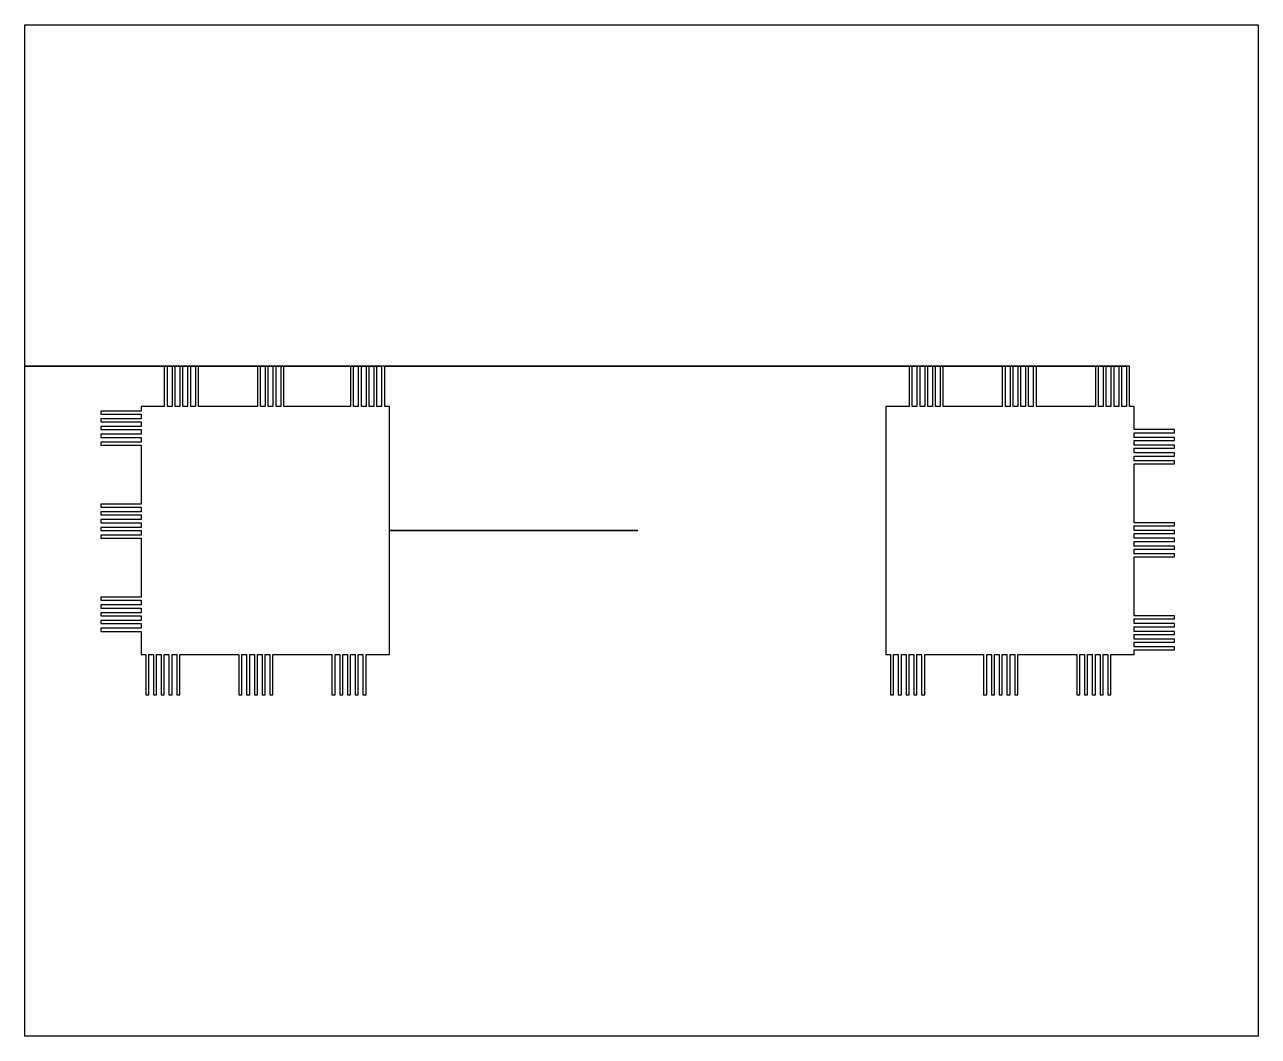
# Model space of a CAD drawing. Extents: x 38387 to 38784, y 160 to 486.
import ezdxf

# ---------------------------------------------------------------- set-up
doc = ezdxf.new("R2010")
doc.units = 0
doc.layers.add('L2D0', color=3, linetype='CONTINUOUS')

msp = doc.modelspace()

# ---------------------------------------------------------------- linework, layer by layer
at = {"layer": 'L2D0'}
msp.add_lwpolyline([(38386.868, 159.628), (38386.868, 375.604), (38501.868, 375.604), (38501.868, 362.604), (38500.368, 362.604), (38500.368, 375.604), (38499.368, 375.604), (38499.368, 362.604), (38497.868, 362.604), (38497.868, 375.604), (38496.868, 375.604), (38496.868, 362.604), (38495.368, 362.604), (38495.368, 375.604), (38494.368, 375.604), (38494.368, 362.604), (38492.868, 362.604), (38492.868, 375.604), (38491.868, 375.604), (38491.868, 362.604), (38470.368, 362.604), (38470.368, 375.604), (38469.368, 375.604), (38469.368, 362.604), (38467.868, 362.604), (38467.868, 375.604), (38466.868, 375.604), (38466.868, 362.604), (38465.368, 362.604), (38465.368, 375.604), (38464.368, 375.604), (38464.368, 362.604), (38462.868, 362.604), (38462.868, 375.604), (38461.868, 375.604), (38461.868, 362.604), (38442.868, 362.604), (38442.868, 375.604), (38441.868, 375.604), (38441.868, 362.604), (38440.368, 362.604), (38440.368, 375.604), (38439.368, 375.604), (38439.368, 362.604), (38437.868, 362.604), (38437.868, 375.604), (38436.868, 375.604), (38436.868, 362.604), (38435.368, 362.604), (38435.368, 375.604), (38434.368, 375.604), (38434.368, 362.604), (38432.868, 362.604), (38432.868, 375.604), (38431.868, 375.604), (38431.868, 362.604), (38424.368, 362.604), (38424.368, 361.104), (38411.368, 361.104), (38411.368, 360.104), (38424.368, 360.104), (38424.368, 358.604), (38411.368, 358.604), (38411.368, 357.604), (38424.368, 357.604), (38424.368, 356.104), (38411.368, 356.104), (38411.368, 355.104), (38424.368, 355.104), (38424.368, 353.604), (38411.368, 353.604), (38411.368, 352.604), (38424.368, 352.604), (38424.368, 351.104), (38411.368, 351.104), (38411.368, 350.104), (38424.368, 350.104), (38424.368, 331.104), (38411.368, 331.104), (38411.368, 330.104), (38424.368, 330.104), (38424.368, 328.604), (38411.368, 328.604), (38411.368, 327.604), (38424.368, 327.604), (38424.368, 326.104), (38411.368, 326.104), (38411.368, 325.104), (38424.368, 325.104), (38424.368, 323.604), (38411.368, 323.604), (38411.368, 322.604), (38424.368, 322.604), (38424.368, 321.104), (38411.368, 321.104), (38411.368, 320.104), (38424.368, 320.104), (38424.368, 301.104), (38411.368, 301.104), (38411.368, 300.104), (38424.368, 300.104), (38424.368, 298.604), (38411.368, 298.604), (38411.368, 297.604), (38424.368, 297.604), (38424.368, 296.104), (38411.368, 296.104), (38411.368, 295.104), (38424.368, 295.104), (38424.368, 293.604), (38411.368, 293.604), (38411.368, 292.604), (38424.368, 292.604), (38424.368, 291.104), (38411.368, 291.104), (38411.368, 290.104), (38424.368, 290.104), (38424.368, 282.604), (38425.868, 282.604), (38425.868, 269.604), (38426.868, 269.604), (38426.868, 282.604), (38428.368, 282.604), (38428.368, 269.604), (38429.368, 269.604), (38429.368, 282.604), (38430.868, 282.604), (38430.868, 269.604), (38431.868, 269.604), (38431.868, 282.604), (38433.368, 282.604), (38433.368, 269.604), (38434.368, 269.604), (38434.368, 282.604), (38435.868, 282.604), (38435.868, 269.604), (38436.868, 269.604), (38436.868, 282.604), (38455.868, 282.604), (38455.868, 269.604), (38456.868, 269.604), (38456.868, 282.604), (38458.368, 282.604), (38458.368, 269.604), (38459.368, 269.604), (38459.368, 282.604), (38460.868, 282.604), (38460.868, 269.604), (38461.868, 269.604), (38461.868, 282.604), (38463.368, 282.604), (38463.368, 269.604), (38464.368, 269.604), (38464.368, 282.604), (38465.868, 282.604), (38465.868, 269.604), (38466.868, 269.604), (38466.868, 282.604), (38485.868, 282.604), (38485.868, 269.604), (38486.868, 269.604), (38486.868, 282.604), (38488.368, 282.604), (38488.368, 269.604), (38489.368, 269.604), (38489.368, 282.604), (38490.868, 282.604), (38490.868, 269.604), (38491.868, 269.604), (38491.868, 282.604), (38493.368, 282.604), (38493.368, 269.604), (38494.368, 269.604), (38494.368, 282.604), (38495.868, 282.604), (38495.868, 269.604), (38496.868, 269.604), (38496.868, 282.604), (38504.383, 282.604), (38504.383, 322.654), (38584.368, 322.654), (38584.358, 322.653), (38584.349, 322.651), (38584.34, 322.646), (38584.332, 322.64), (38584.326, 322.632), (38584.322, 322.624), (38584.319, 322.614), (38584.318, 322.604), (38584.319, 322.595), (38584.322, 322.585), (38584.326, 322.577), (38584.332, 322.569), (38584.34, 322.563), (38584.349, 322.558), (38584.358, 322.555), (38584.368, 322.554), (38584.377, 322.555), (38584.387, 322.558), (38584.395, 322.563), (38584.403, 322.569), (38584.409, 322.577), (38584.414, 322.585), (38584.417, 322.595), (38584.418, 322.604), (38584.417, 322.614), (38584.414, 322.624), (38584.409, 322.632), (38584.403, 322.64), (38584.395, 322.646), (38584.387, 322.651), (38584.377, 322.653), (38584.368, 322.654), (38504.383, 322.654), (38504.383, 362.604), (38502.868, 362.604), (38502.868, 375.604), (38741.868, 375.604), (38741.868, 362.604), (38740.368, 362.604), (38740.368, 375.604), (38739.368, 375.604), (38739.368, 362.604), (38737.868, 362.604), (38737.868, 375.604), (38736.868, 375.604), (38736.868, 362.604), (38735.368, 362.604), (38735.368, 375.604), (38734.368, 375.604), (38734.368, 362.604), (38732.868, 362.604), (38732.868, 375.604), (38731.868, 375.604), (38731.868, 362.604), (38712.868, 362.604), (38712.868, 375.604), (38711.868, 375.604), (38711.868, 362.604), (38710.368, 362.604), (38710.368, 375.604), (38709.368, 375.604), (38709.368, 362.604), (38707.868, 362.604), (38707.868, 375.604), (38706.868, 375.604), (38706.868, 362.604), (38705.368, 362.604), (38705.368, 375.604), (38704.368, 375.604), (38704.368, 362.604), (38702.868, 362.604), (38702.868, 375.604), (38701.868, 375.604), (38701.868, 362.604), (38682.868, 362.604), (38682.868, 375.604), (38681.868, 375.604), (38681.868, 362.604), (38680.368, 362.604), (38680.368, 375.604), (38679.368, 375.604), (38679.368, 362.604), (38677.868, 362.604), (38677.868, 375.604), (38676.868, 375.604), (38676.868, 362.604), (38675.368, 362.604), (38675.368, 375.604), (38674.368, 375.604), (38674.368, 362.604), (38672.868, 362.604), (38672.868, 375.604), (38671.868, 375.604), (38671.868, 362.604), (38664.368, 362.604), (38664.368, 282.604), (38665.868, 282.604), (38665.868, 269.604), (38666.868, 269.604), (38666.868, 282.604), (38668.368, 282.604), (38668.368, 269.604), (38669.368, 269.604), (38669.368, 282.604), (38670.868, 282.604), (38670.868, 269.604), (38671.868, 269.604), (38671.868, 282.604), (38673.368, 282.604), (38673.368, 269.604), (38674.368, 269.604), (38674.368, 282.604), (38675.868, 282.604), (38675.868, 269.604), (38676.868, 269.604), (38676.868, 282.604), (38695.868, 282.604), (38695.868, 269.604), (38696.868, 269.604), (38696.868, 282.604), (38698.368, 282.604), (38698.368, 269.604), (38699.368, 269.604), (38699.368, 282.604), (38700.868, 282.604), (38700.868, 269.604), (38701.868, 269.604), (38701.868, 282.604), (38703.368, 282.604), (38703.368, 269.604), (38704.368, 269.604), (38704.368, 282.604), (38705.868, 282.604), (38705.868, 269.604), (38706.868, 269.604), (38706.868, 282.604), (38725.868, 282.604), (38725.868, 269.604), (38726.868, 269.604), (38726.868, 282.604), (38728.368, 282.604), (38728.368, 269.604), (38729.368, 269.604), (38729.368, 282.604), (38730.868, 282.604), (38730.868, 269.604), (38731.868, 269.604), (38731.868, 282.604), (38733.368, 282.604), (38733.368, 269.604), (38734.368, 269.604), (38734.368, 282.604), (38735.868, 282.604), (38735.868, 269.604), (38736.868, 269.604), (38736.868, 282.604), (38744.383, 282.604), (38744.383, 284.104), (38757.368, 284.104), (38757.368, 285.104), (38744.383, 285.104), (38744.383, 286.604), (38757.368, 286.604), (38757.368, 287.604), (38744.383, 287.604), (38744.383, 289.104), (38757.368, 289.104), (38757.368, 290.104), (38744.383, 290.104), (38744.383, 291.604), (38757.368, 291.604), (38757.368, 292.604), (38744.383, 292.604), (38744.383, 294.104), (38757.368, 294.104), (38757.368, 295.104), (38744.383, 295.104), (38744.383, 314.104), (38757.368, 314.104), (38757.368, 315.104), (38744.383, 315.104), (38744.383, 316.604), (38757.368, 316.604), (38757.368, 317.604), (38744.383, 317.604), (38744.383, 319.104), (38757.368, 319.104), (38757.368, 320.104), (38744.383, 320.104), (38744.383, 321.604), (38757.368, 321.604), (38757.368, 322.604), (38744.383, 322.604), (38744.383, 324.104), (38757.368, 324.104), (38757.368, 325.104), (38744.383, 325.104), (38744.383, 344.104), (38757.368, 344.104), (38757.368, 345.104), (38744.383, 345.104), (38744.383, 346.604), (38757.368, 346.604), (38757.368, 347.604), (38744.383, 347.604), (38744.383, 349.104), (38757.368, 349.104), (38757.368, 350.104), (38744.383, 350.104), (38744.383, 351.604), (38757.368, 351.604), (38757.368, 352.604), (38744.383, 352.604), (38744.383, 354.104), (38757.368, 354.104), (38757.368, 355.104), (38744.383, 355.104), (38744.383, 362.604), (38742.868, 362.604), (38742.868, 375.604), (38386.868, 375.604), (38386.868, 485.58), (38784.368, 485.58), (38784.368, 159.628)], close=True, dxfattribs=at)

doc.saveas('drawing.dxf')
